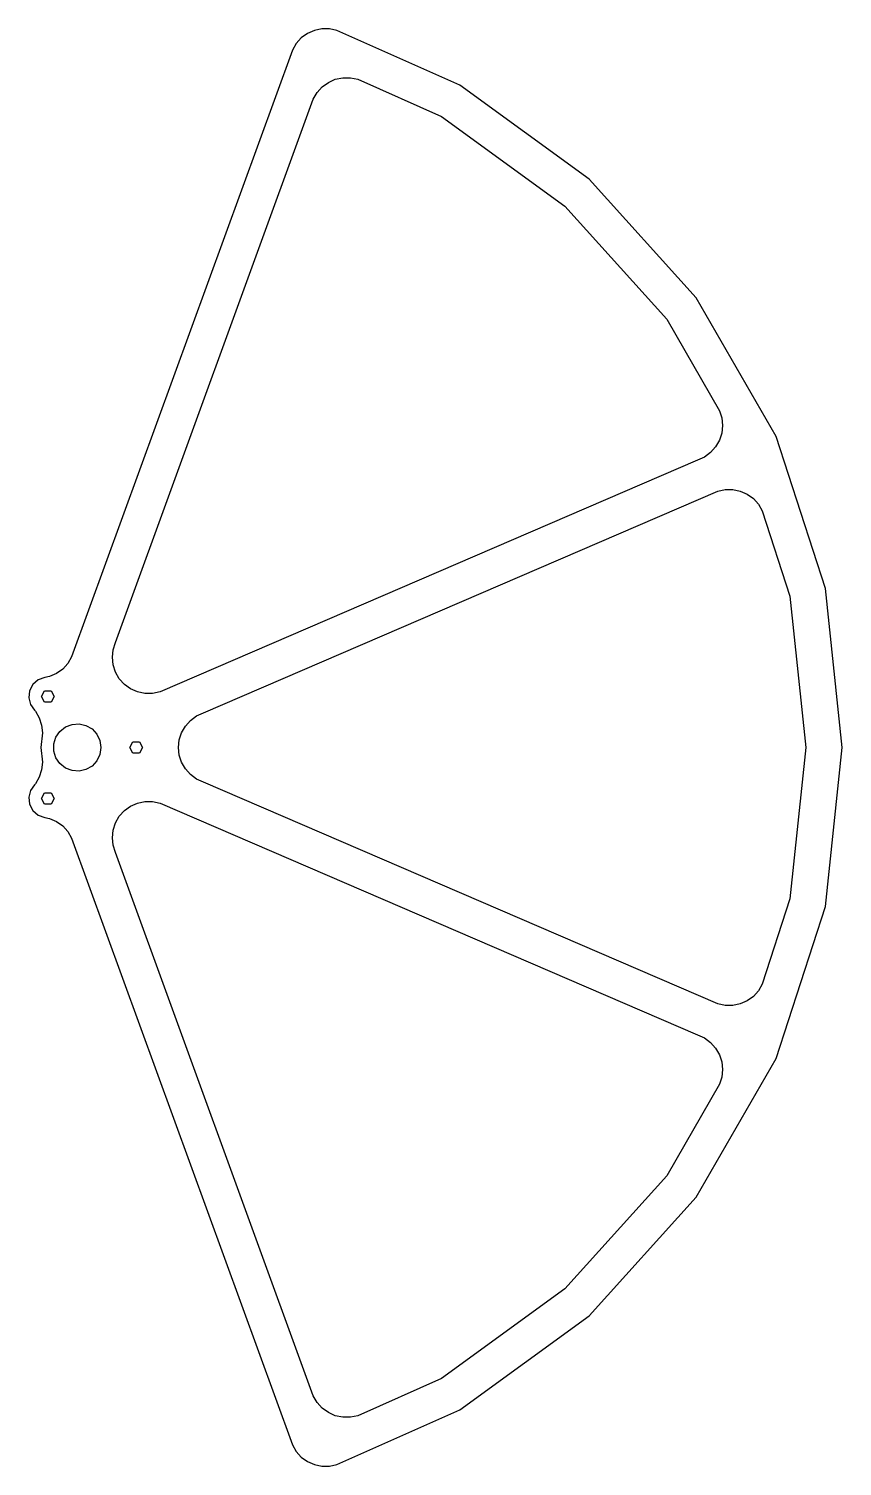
# Model space of a CAD drawing. Header units: metres. Extents: x -13 to 210, y -197 to 197.
import ezdxf

# ---------------------------------------------------------------- set-up
doc = ezdxf.new("R2010")
doc.units = ezdxf.units.M

msp = doc.modelspace()

# ---------------------------------------------------------------- linework, layer by layer
for p, q in [((67.1501, 197.311), (65.1053, 196.876)), ((69.2407, 197.311), (67.1501, 197.311)), ((71.2856, 196.876), (69.2407, 197.311)), ((61.5041, 194.797), (60.1052, 193.243)), ((63.1954, 196.026), (61.5041, 194.797)), ((65.1053, 196.876), (63.1954, 196.026)), ((105, 181.865), (71.2856, 196.876)), ((59.06, 191.433), (-1.55093, 24.9057)), ((60.1052, 193.243), (59.06, 191.433)), ((67.2298, 181.361), (68.9211, 182.59)), ((68.9211, 182.59), (70.8309, 183.44)), ((70.8309, 183.44), (72.8758, 183.875)), ((72.8758, 183.875), (74.9664, 183.875)), ((74.9664, 183.875), (77.0112, 183.44)), ((77.0112, 183.44), (100, 173.205)), ((140.517, 156.06), (105, 181.865)), ((10.4903, 28.8219), (64.7856, 177.997)), ((64.7856, 177.997), (65.8309, 179.808)), ((65.8309, 179.808), (67.2298, 181.361)), ((100, 173.205), (133.826, 148.629)), ((169.894, 123.435), (140.517, 156.06)), ((133.826, 148.629), (161.803, 117.557)), ((191.845, 85.4147), (169.894, 123.435)), ((161.803, 117.557), (176.293, 92.4608)), ((176.293, 92.4608), (176.939, 90.4726)), ((176.939, 90.4726), (177.157, 88.3935)), ((177.157, 88.3935), (176.939, 86.3143)), ((176.293, 84.3261), (175.247, 82.5156)), ((176.939, 86.3143), (176.293, 84.3261)), ((205.411, 43.6615), (191.845, 85.4147)), ((172.157, 79.7332), (170.247, 78.8829)), ((173.849, 80.962), (172.157, 79.7332)), ((175.247, 82.5156), (173.849, 80.962)), ((170.247, 78.8829), (22.7159, 15.244)), ((34.6717, 9.51056), (175.812, 70.3924)), ((175.812, 70.3924), (177.856, 70.827)), ((177.856, 70.827), (179.947, 70.827)), ((179.947, 70.827), (181.992, 70.3924)), ((181.992, 70.3924), (183.902, 69.5421)), ((183.902, 69.5421), (185.593, 68.3132)), ((185.593, 68.3132), (186.992, 66.7596)), ((186.992, 66.7596), (188.037, 64.9492)), ((188.037, 64.9492), (195.63, 41.5824)), ((210, 0), (205.411, 43.6615)), ((195.63, 41.5824), (200, 0)), ((9.84431, 26.8337), (10.4903, 28.8219)), ((-1.55093, 24.9057), (-2.59622, 23.0952)), ((9.62578, 24.7546), (9.84431, 26.8337)), ((9.84431, 22.6755), (9.62578, 24.7546)), ((-5.68639, 20.3128), (-7.59622, 19.4625)), ((-3.99509, 21.5416), (-5.68639, 20.3128)), ((-2.59622, 23.0952), (-3.99509, 21.5416)), ((10.4903, 20.6872), (9.84431, 22.6755)), ((11.5356, 18.8768), (10.4903, 20.6872)), ((-12.1731, 17.2913), (-13.0858, 15.5915)), ((-10.7078, 18.5467), (-12.1731, 17.2913)), ((-8.8882, 19.1879), (-10.7078, 18.5467)), ((-7.59622, 19.4625), (-8.8882, 19.1879)), ((12.9345, 17.3232), (11.5356, 18.8768)), ((14.6258, 16.0943), (12.9345, 17.3232)), ((16.5356, 15.244), (14.6258, 16.0943)), ((-13.0858, 15.5915), (-13.3229, 13.6768)), ((-13.3229, 13.6768), (-12.8523, 11.8057)), ((-9.8329, 14), (-8.9579, 15.5155)), ((-8.9579, 12.4845), (-9.8329, 14)), ((-8.9579, 15.5155), (-7.2079, 15.5155)), ((-7.2079, 12.4845), (-8.9579, 12.4845)), ((-7.2079, 15.5155), (-6.3329, 14)), ((-6.3329, 14), (-7.2079, 12.4845)), ((18.5805, 14.8094), (16.5356, 15.244)), ((20.6711, 14.8094), (18.5805, 14.8094)), ((22.7159, 15.244), (20.6711, 14.8094)), ((-12.8523, 11.8057), (-11.7376, 10.231)), ((-11.7376, 10.231), (-11.4821, 9.9472)), ((-11.4821, 9.9472), (-10.4368, 8.13672)), ((-10.4368, 8.13672), (-9.7908, 6.14848)), ((31.0705, 7.43144), (32.7619, 8.66025)), ((32.7619, 8.66025), (34.6717, 9.51056)), ((-9.57227, 4.06937), (-10, 0)), ((-9.7908, 6.14848), (-9.57227, 4.06937)), ((-5.85629, 2.82024), (-4.76483, 4.42111)), ((-4.76483, 4.42111), (-3.24998, 5.62915)), ((-3.24998, 5.62915), (-1.44638, 6.33702)), ((-1.44638, 6.33702), (0.48573, 6.48181)), ((0.48573, 6.48181), (2.37471, 6.05067)), ((2.37471, 6.05067), (4.05267, 5.08189)), ((4.05267, 5.08189), (5.37054, 3.66158)), ((27.9804, 2.07912), (28.6264, 4.06735)), ((28.6264, 4.06735), (29.6717, 5.87784)), ((29.6717, 5.87784), (31.0705, 7.43144)), ((-10, 0), (-9.57227, -4.06937)), ((-6.4274, 0.96876), (-5.85629, 2.82024)), ((-6.4274, -0.96876), (-6.4274, 0.96876)), ((5.37054, 3.66158), (6.21121, 1.91589)), ((6.21121, 1.91589), (6.5, 0)), ((6.5, 0), (6.21121, -1.91589)), ((14.4158, 0), (15.2908, 1.51553)), ((15.2908, -1.51553), (14.4158, 0)), ((15.2908, 1.51553), (17.0408, 1.51553)), ((17.0408, 1.51553), (17.9158, 0)), ((17.9158, 0), (17.0408, -1.51553)), ((27.7618, 0), (27.9804, 2.07912)), ((27.9804, -2.07912), (27.7618, 0)), ((200, 0), (195.63, -41.5824)), ((205.411, -43.6615), (210, 0)), ((-5.85629, -2.82024), (-6.4274, -0.96876)), ((-4.76483, -4.42111), (-5.85629, -2.82024)), ((5.37054, -3.66158), (4.05267, -5.08189)), ((6.21121, -1.91589), (5.37054, -3.66158)), ((17.0408, -1.51553), (15.2908, -1.51553)), ((28.6264, -4.06735), (27.9804, -2.07912)), ((-9.7908, -6.14848), (-10.4368, -8.13672)), ((-9.57227, -4.06937), (-9.7908, -6.14848)), ((-3.25, -5.62915), (-4.76483, -4.42111)), ((-1.44638, -6.33702), (-3.25, -5.62915)), ((0.48573, -6.48181), (-1.44638, -6.33702)), ((2.37471, -6.05067), (0.48573, -6.48181)), ((4.05267, -5.08189), (2.37471, -6.05067)), ((29.6717, -5.87784), (28.6264, -4.06735)), ((31.0705, -7.43144), (29.6717, -5.87784)), ((32.7618, -8.66025), (31.0705, -7.43144)), ((-12.8523, -11.8057), (-13.3229, -13.6768)), ((-11.7376, -10.231), (-12.8523, -11.8057)), ((-11.4821, -9.9472), (-11.7376, -10.231)), ((-10.4368, -8.13672), (-11.4821, -9.9472)), ((34.6717, -9.51056), (32.7618, -8.66025)), ((175.812, -70.3924), (34.6717, -9.51056)), ((-13.3229, -13.6768), (-13.0858, -15.5915)), ((-13.0858, -15.5915), (-12.1731, -17.2913)), ((-9.8329, -14), (-8.9579, -12.4845)), ((-8.9579, -15.5155), (-9.8329, -14)), ((-8.9579, -12.4845), (-7.2079, -12.4845)), ((-7.2079, -15.5155), (-8.9579, -15.5155)), ((-7.2079, -12.4845), (-6.3329, -14)), ((-6.3329, -14), (-7.2079, -15.5155)), ((14.6258, -16.0943), (16.5356, -15.244)), ((16.5356, -15.244), (18.5805, -14.8094)), ((18.5805, -14.8094), (20.6711, -14.8094)), ((20.6711, -14.8094), (22.7159, -15.244)), ((22.7159, -15.244), (170.247, -78.8829)), ((-12.1731, -17.2913), (-10.7079, -18.5466)), ((-10.7079, -18.5466), (-8.8882, -19.1879)), ((-8.8882, -19.1879), (-7.59622, -19.4625)), ((-7.59622, -19.4625), (-5.68639, -20.3128)), ((10.4903, -20.6872), (11.5356, -18.8768)), ((11.5356, -18.8768), (12.9345, -17.3232)), ((12.9345, -17.3232), (14.6258, -16.0943)), ((-5.68639, -20.3128), (-3.99509, -21.5416)), ((-3.99509, -21.5416), (-2.59622, -23.0952)), ((-2.59622, -23.0952), (-1.55093, -24.9057)), ((9.62578, -24.7546), (9.84431, -22.6755)), ((9.84431, -22.6755), (10.4903, -20.6872)), ((-1.55093, -24.9057), (59.06, -191.433)), ((9.84431, -26.8337), (9.62578, -24.7546)), ((10.4903, -28.8219), (9.84431, -26.8337)), ((64.7856, -177.997), (10.4903, -28.8219)), ((195.63, -41.5824), (188.037, -64.9492)), ((191.845, -85.4147), (205.411, -43.6615)), ((186.992, -66.7596), (185.593, -68.3132)), ((188.037, -64.9492), (186.992, -66.7596)), ((177.856, -70.827), (175.812, -70.3924)), ((179.947, -70.827), (177.856, -70.827)), ((181.992, -70.3924), (179.947, -70.827)), ((183.902, -69.5421), (181.992, -70.3924)), ((185.593, -68.3132), (183.902, -69.5421)), ((170.247, -78.8829), (172.157, -79.7332)), ((172.157, -79.7332), (173.849, -80.962)), ((173.849, -80.962), (175.247, -82.5156)), ((175.247, -82.5156), (176.293, -84.3261)), ((169.894, -123.435), (191.845, -85.4147)), ((176.293, -84.3261), (176.939, -86.3143)), ((176.939, -86.3143), (177.157, -88.3935)), ((176.939, -90.4726), (176.293, -92.4608)), ((177.157, -88.3935), (176.939, -90.4726)), ((176.293, -92.4608), (161.803, -117.557)), ((161.803, -117.557), (133.826, -148.629)), ((140.517, -156.06), (169.894, -123.435)), ((133.826, -148.629), (100, -173.205)), ((105, -181.865), (140.517, -156.06)), ((100, -173.205), (77.0112, -183.44)), ((65.8309, -179.808), (64.7856, -177.997)), ((67.2298, -181.361), (65.8309, -179.808)), ((68.9211, -182.59), (67.2298, -181.361)), ((70.8309, -183.44), (68.9211, -182.59)), ((72.8758, -183.875), (70.8309, -183.44)), ((71.2856, -196.876), (105, -181.865)), ((74.9664, -183.875), (72.8758, -183.875)), ((77.0112, -183.44), (74.9664, -183.875)), ((59.06, -191.433), (60.1052, -193.243)), ((60.1052, -193.243), (61.5041, -194.797)), ((61.5041, -194.797), (63.1954, -196.026)), ((63.1954, -196.026), (65.1052, -196.876)), ((65.1052, -196.876), (67.1501, -197.311)), ((67.1501, -197.311), (69.2407, -197.311)), ((69.2407, -197.311), (71.2856, -196.876))]:
    msp.add_line(p, q)

doc.saveas('drawing.dxf')
